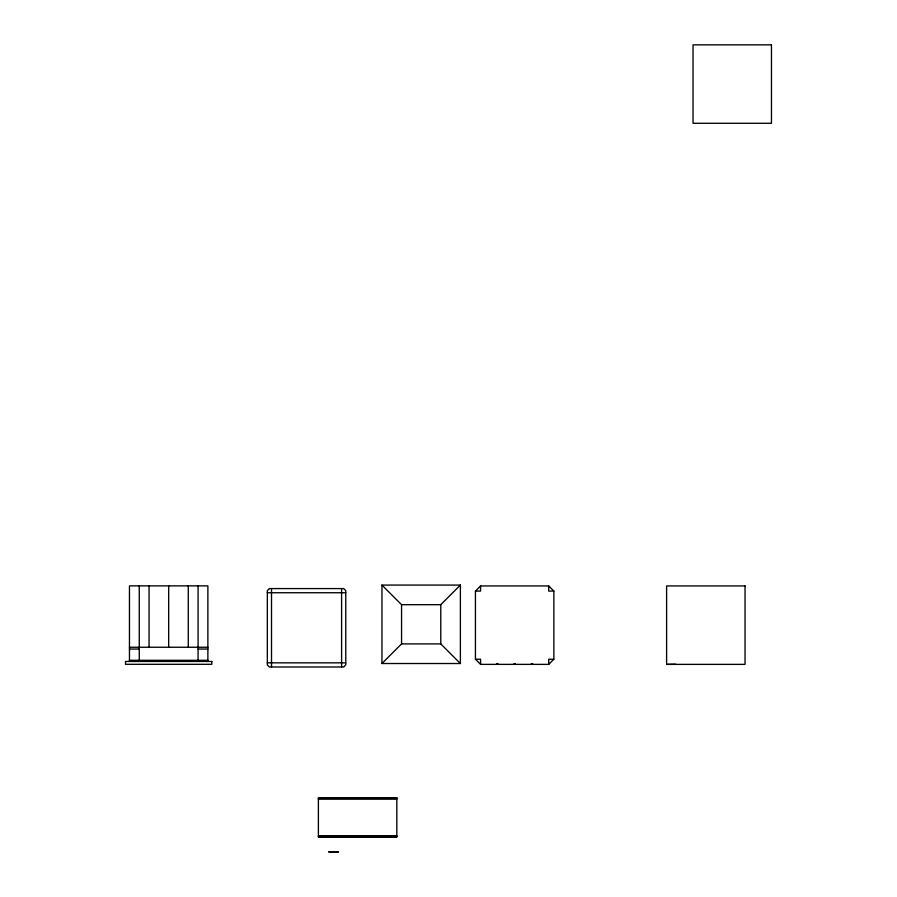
<?xml version="1.0" encoding="UTF-8"?>
<svg xmlns="http://www.w3.org/2000/svg" width="897" height="897" viewBox="0 0 897 897"><rect width="100%" height="100%" fill="white"/><g stroke="black" fill="none" stroke-linecap="round" stroke-linejoin="round"><path stroke-width="1.35" d="M381.954 663.511L401.564 643.9L401.564 604.69L381.954 585.079L460.385 585.079L460.385 663.511L381.954 663.511L381.954 585.079M401.564 604.69L440.775 604.69L460.385 585.079M475.432 591.089L480.579 585.943L548.717 585.943L553.864 591.089L553.864 659.228L548.717 664.374L532.639 664.374L532.639 663.634L531.36 663.634L531.36 664.374L515.282 664.374L515.282 663.634L514.015 663.634L514.015 664.374L497.936 664.374L497.936 663.634L496.658 663.634L496.658 664.374L480.579 664.374L475.432 659.228L475.432 591.089L480.579 591.089L480.579 585.943M667.346 664.374L675.71 664.24M553.864 591.089L548.717 591.089L548.717 585.943M267.34 592.738L345.771 592.738M401.564 643.9L440.775 643.9L460.385 663.511M129.46 647.253L207.88 647.253M129.46 649.047L139.259 649.047M198.08 649.047L207.88 649.047M475.432 659.228L480.579 659.228L480.579 664.374M553.864 659.228L548.717 659.228L548.717 664.374M129.46 660.315L207.88 660.315M267.34 662.838L345.771 662.838M318.76 797.691L327.831 797.691M328.56 797.691L337.754 797.848M338.371 797.691L347.442 797.691M348.171 797.691L357.365 797.848M367.041 797.691L357.858 797.848M367.781 797.691L376.852 797.691M386.652 797.691L377.458 797.848M387.381 797.691L396.452 797.691M337.754 797.691L328.448 797.848M357.365 797.691L348.047 797.848M357.858 797.691L367.165 797.848M377.458 797.691L386.775 797.848M318.39 798.453L396.822 798.453M318.39 799.07L396.822 799.07M318.39 835.836L396.822 835.836M318.39 836.441L396.822 836.441M337.754 837.215L328.448 837.058M357.365 837.215L348.047 837.058M357.858 837.215L367.165 837.058M377.458 837.215L386.775 837.058M328.717 851.881L338.517 851.881M440.775 604.69L440.775 643.9M396.575 797.848L387.257 797.848M396.575 837.058L387.257 837.058M396.452 837.215L387.381 837.215M386.652 837.215L377.458 837.058M376.964 797.848L367.658 797.848M376.964 837.058L367.658 837.058M376.852 837.215L367.781 837.215M367.041 837.215L357.858 837.058M357.365 837.058L348.171 837.215M347.554 797.848L338.247 797.848M347.554 837.058L338.247 837.058M347.442 837.215L338.371 837.215M341.6 588.578L341.6 666.998M338.281 851.881L328.964 851.881M337.754 837.058L328.56 837.215M327.954 797.848L318.637 797.848M327.954 837.058L318.637 837.058M327.831 837.215L318.76 837.215M271.511 588.578L271.511 666.998M207.88 661.504L207.88 585.876L129.46 585.876L129.46 661.504M198.08 585.876L198.08 661.459M188.28 585.876L188.28 647.253M168.67 585.876L168.67 647.253M149.059 585.876L149.059 647.253M139.259 585.876L139.259 661.459M269.425 588.578L267.34 590.652L267.34 664.912L269.425 666.998L343.686 666.998L345.771 664.912L345.771 590.652L343.686 588.578L269.425 588.578M771.465 44.85L693.033 44.85L693.033 123.281L771.465 123.281L771.465 44.85M745.037 585.943L666.606 585.943L666.606 664.374L745.037 664.374L745.037 585.943M211.804 661.459L125.535 661.459L125.535 664.307L211.804 664.307L211.804 661.459M396.822 797.848L318.39 797.848L318.39 837.058L396.822 837.058L396.822 797.848"/></g></svg>
